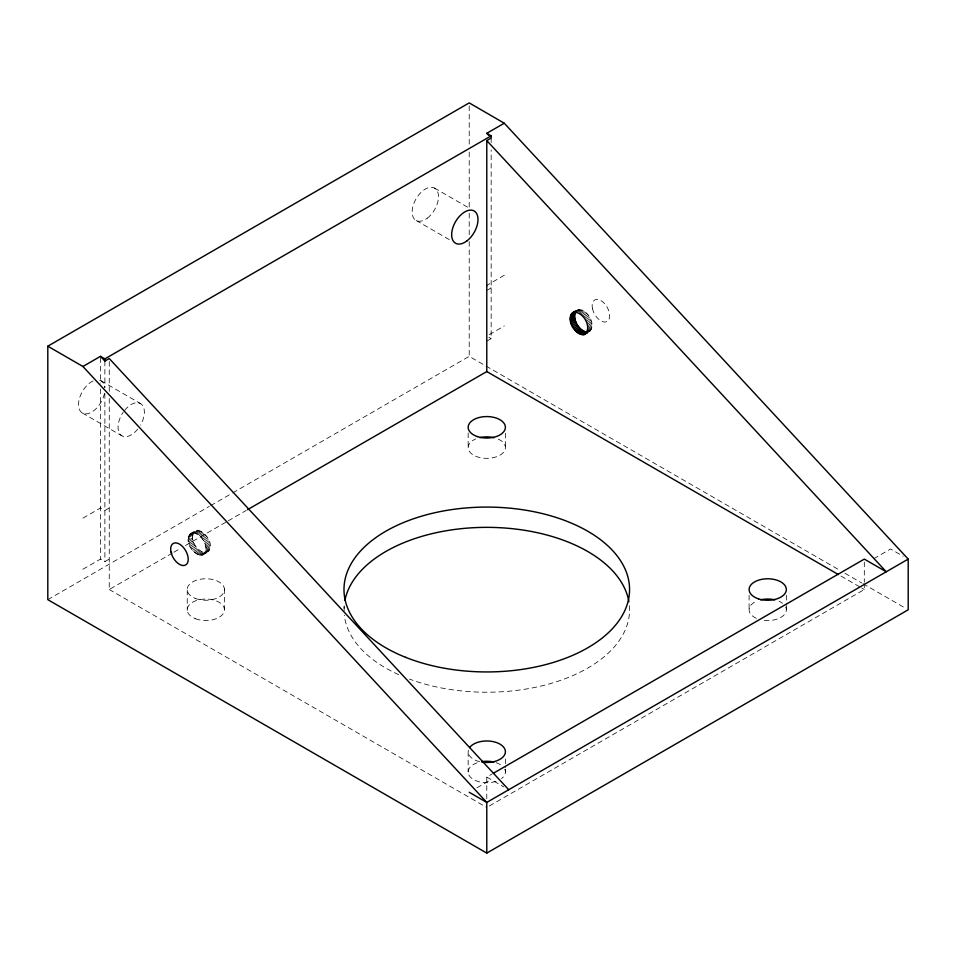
<?xml version="1.0" encoding="UTF-8"?>
<svg xmlns="http://www.w3.org/2000/svg" width="956" height="956" viewBox="0 0 956 956"><rect width="100%" height="100%" fill="white"/><g stroke="black" fill="none" stroke-linecap="round" stroke-linejoin="round"><path stroke-width="0.72" stroke-dasharray="4.78 3.58" d="M188.236 538.993C190.483 524.474 207.822 540.068 205.791 549.138C203.532 563.658 186.205 548.063 188.236 538.993L192.622 536.459C194.881 521.94 212.208 537.535 210.177 546.605C207.93 561.124 190.591 545.529 192.622 536.459M589.565 331.624C596.699 324.263 587.08 307.617 577.149 310.114M82.921 518.128L100.476 507.995L104.873 510.528L109.259 507.995M504.338 275.244L486.783 285.39L491.169 287.923L486.783 290.457M82.921 569.238L100.476 559.105L104.873 561.638L109.259 559.105M489.293 334.624L504.338 325.936M486.783 341.137L491.169 338.603L491.169 149.925M47.8 599.651L209.388 506.357M210.679 505.616L231.364 493.678M232.655 492.926L469.217 356.349L484.716 365.3M190.041 533.878L196.052 530.401M575.811 311.011L578.01 309.744M574.568 312.098L578.966 309.565M189.407 534.607L197.008 530.221M188.906 535.503L193.291 532.97M193.65 532.755L198.047 530.221M575.608 312.098L579.993 309.565M577.794 311.668L581.081 309.768M188.535 536.543L192.921 534.01M194.737 532.958L199.135 530.425M578.918 312.062L582.204 310.162M188.308 537.714L192.694 535.181M195.861 533.352L200.258 530.819M578.966 313.269L583.351 310.736M197.008 533.926L201.405 531.393M580.113 314.022L584.498 311.489M188.308 540.367L192.694 537.834M198.155 534.679L202.553 532.145M581.236 314.93L585.622 312.397M188.535 541.789L192.921 539.256M199.278 535.587L203.676 533.054M188.906 543.259L193.291 540.726M200.366 536.639L204.763 534.105M582.324 315.982L586.709 313.449M109.259 398.497L109.259 589.517L172.606 552.938M173.896 552.198L180.361 548.457M185.536 545.482L226.907 521.594M228.197 520.841L246.301 510.396M583.351 317.165L587.749 314.632M189.407 544.741L193.793 542.207M201.405 537.822L205.791 535.288M584.307 318.456L588.693 315.91M190.041 546.211L194.438 543.677M202.361 539.112L206.747 536.579M585.168 319.818L589.565 317.284M190.806 547.645L195.191 545.111M203.222 540.487L207.607 537.941M191.666 549.019L196.052 546.485M203.975 541.921L208.372 539.375M585.932 321.252L590.318 318.718M192.622 550.309L197.008 547.776M204.62 543.39L209.006 540.857M586.566 322.734L590.951 320.188M587.08 324.215L591.465 321.682M193.65 551.493L198.047 548.959M205.122 544.872L209.507 542.339M194.737 552.544L199.135 550.011M205.492 546.342L209.878 543.809M587.438 325.685L591.836 323.14M587.665 327.107L592.063 324.574M195.861 553.452L200.258 550.919M205.719 547.764L210.105 545.231M587.749 328.482L592.134 325.936M197.008 554.205L201.405 551.672M205.791 549.138L210.177 546.605M198.155 554.779L202.553 552.245M205.719 550.417L210.105 547.884M587.665 329.76L592.063 327.227M587.438 330.931L591.836 328.398M199.278 555.173L203.676 552.64M205.492 551.588L209.878 549.055M587.08 331.971L591.465 329.438M200.366 555.376L204.763 552.831M205.122 552.628L209.507 550.094M201.405 555.376L209.006 550.991M586.566 332.867L590.951 330.334M202.361 555.197L208.372 551.72M486.783 798.786L486.783 777.061L491.946 774.073M476.972 787.792L491.169 779.594M873.844 558.663L890.574 549.007L903.169 556.213M489.364 805.98L864.308 589.517L864.308 583.722M434.454 188.057L468.87 207.918M416.183 220.513L450.599 240.374M488.97 337.337L491.169 338.603M486.007 366.04L839.774 570.29M844.937 573.265L861.715 582.957M863.005 583.698L905.619 608.303M841.029 576.086L860.424 587.283M861.715 588.024L864.308 589.517M101.013 380.763L140.52 403.575M82.383 413.028L121.89 435.84M486.783 777.061L503.716 786.836M109.259 589.517L486.783 807.473M864.308 561.997L864.308 582.276M786.346 595.313L786.346 604.001M786.346 605.447L786.346 609.797M749.098 595.313L749.098 609.797M505.401 433.235L505.401 447.707M505.401 758.956L505.401 767.656M505.401 769.102L505.401 771.994M491.169 138.058L491.169 142.504M469.217 105.889L469.217 146.137M469.217 152.1L469.217 207.261M469.217 213.224L469.217 235.594M469.217 241.557L469.217 356.349M468.153 432.984L468.153 447.468M468.153 751.715L468.153 771.994M344.16 606.594L344.16 610.944M224.421 588.86L224.421 609.139M187.245 590.175L187.245 610.442M109.259 361.511L109.259 392.581M104.873 361.081L104.873 387.718M104.873 393.633L104.873 561.638M100.476 357.831L100.476 383.105M100.476 389.056L100.476 559.105M479.649 761.657A18.63 10.755 0 0 1 468.32 750.317M629.395 605.745A142.791 82.431 0 0 1 558.173 681.186A142.791 82.431 0 0 1 409.407 679.071M398.688 674.673A142.791 82.431 0 0 1 344.303 615.186M344.017 608.446A142.791 82.431 0 0 1 344.16 605.745M785.713 607.012A18.63 10.755 0 0 1 762.912 620.181M756.387 618.317A18.63 10.755 0 0 1 756.387 601.264M779.068 601.264A18.63 10.755 0 0 1 782.498 603.248M504.768 769.21A18.63 10.755 0 0 1 501.553 778.543M496.092 781.303A18.63 10.755 0 0 1 470.077 776.75A18.63 10.755 0 0 1 479.649 762.063M496.092 762.685A18.63 10.755 0 0 1 501.553 765.445M498.291 439.139A18.63 10.755 0 0 1 500.37 454.948A18.63 10.755 0 0 1 472.909 454.757A18.63 10.755 0 0 1 475.61 438.983M99.711 380.201A18.63 10.755 -60 0 1 104.754 387.371M104.419 393.49A18.63 10.755 -60 0 1 88.848 413.386A18.63 10.755 -60 0 1 78.727 401.747A18.63 10.755 -60 0 1 93.413 380.823M124.627 410.339A18.63 10.755 -60 0 1 141.655 404.424A18.63 10.755 -60 0 1 140.52 425.085M137.795 429.077A18.63 10.755 -60 0 1 120.253 434.478A18.63 10.755 -60 0 1 123.193 412.275M195.418 598.432A18.63 10.755 0 0 0 224.409 590.27A18.63 10.755 0 0 0 197.677 579.85A18.63 10.755 0 0 0 195.418 598.432M195.418 618.699A18.63 10.755 0 0 0 224.409 610.549A18.63 10.755 0 0 0 197.677 600.129A18.63 10.755 0 0 0 195.418 618.699M592.433 308.453A12.416 7.17 60 0 0 607.12 321.479A12.416 7.17 60 0 0 603.188 302.251A12.416 7.17 60 0 0 592.433 308.453M427.284 218.183A18.63 10.755 -60 0 0 435.625 188.858A18.63 10.755 -60 0 0 413.064 205.803A18.63 10.755 -60 0 0 427.284 218.183"/><path stroke-width="1.43" d="M572.752 312.66C582.825 309.887 593.198 328.207 584.307 334.54C574.03 335.64 564.052 316.759 574.95 311.393M583.351 334.72L587.749 332.186C578.846 331.326 572.047 319.555 575.751 311.417L571.365 313.95M47.8 346.203L469.217 102.901L504.266 123.216L908.2 559.105L908.2 609.797L486.783 853.099L47.8 599.651L47.8 346.203L82.921 366.483L486.783 802.407L486.783 853.099M82.921 366.483L100.476 356.349L104.873 358.882L491.169 135.848L491.169 138.058L486.783 140.592L486.783 371.561L838.448 574.592M488.54 135.214L486.783 133.314L504.266 123.216M100.476 356.349L104.873 361.081L109.259 358.548L508.723 789.74M571.999 313.21L575.811 311.011M570.851 314.847L575.237 312.313M570.481 315.886L574.879 313.353M570.254 317.057L574.652 314.524M570.182 318.336L574.568 315.803M570.254 319.71L574.652 317.165M570.481 321.132L574.879 318.599M570.851 322.602L575.237 320.069M247.592 509.644L486.783 371.561M571.365 324.084L575.751 321.551M571.999 325.554L576.384 323.02M572.752 326.988L577.149 324.454M573.624 328.362L578.01 325.829M574.568 329.653L578.966 327.119M575.608 330.836L579.993 328.302M576.695 331.887L581.081 329.354M577.818 332.796L582.204 330.262M578.966 333.548L583.351 331.015M580.113 334.122L584.498 331.589M581.236 334.516L585.622 331.983M582.324 334.708L586.709 332.174M584.307 334.54L587.605 332.64M493.248 773.332L864.308 559.105L886.248 571.772L486.783 140.592M908.2 559.105L486.783 802.407L469.217 792.273M486.783 133.314L491.169 135.848M104.873 358.882L104.873 361.081M469.575 747.604A18.63 10.755 0 0 1 493.153 741.617A18.63 10.755 0 0 1 504.541 754.953A18.63 10.755 0 0 1 481.955 762.111M344.925 600.38A142.791 82.431 0 0 1 487.942 527.354A142.791 82.431 0 0 1 628.881 601.706M760.594 599.854A18.63 10.755 0 0 1 774.85 599.854M481.955 761.609A18.63 10.755 0 0 1 493.905 762.063M479.852 437.609A18.63 10.755 0 0 1 494.109 437.705M170.969 551.935A12.416 7.17 60 0 0 185.655 564.96A12.416 7.17 60 0 0 181.724 545.733A12.416 7.17 60 0 0 170.969 551.935M405.523 657.298A142.791 82.431 0 0 0 629.084 596.257A142.791 82.431 0 0 0 425.731 514.997A142.791 82.431 0 0 0 405.523 657.298M758.419 598.826A18.63 10.755 0 0 0 786.346 589.517A18.63 10.755 0 0 0 758.419 580.208A18.63 10.755 0 0 0 758.419 598.826M477.283 436.557A18.63 10.755 0 0 0 505.401 427.44A18.63 10.755 0 0 0 477.653 417.939A18.63 10.755 0 0 0 477.283 436.557M466.791 240.996A18.63 10.755 -60 0 0 475.132 211.67A18.63 10.755 -60 0 0 452.57 228.615A18.63 10.755 -60 0 0 466.791 240.996"/></g></svg>
